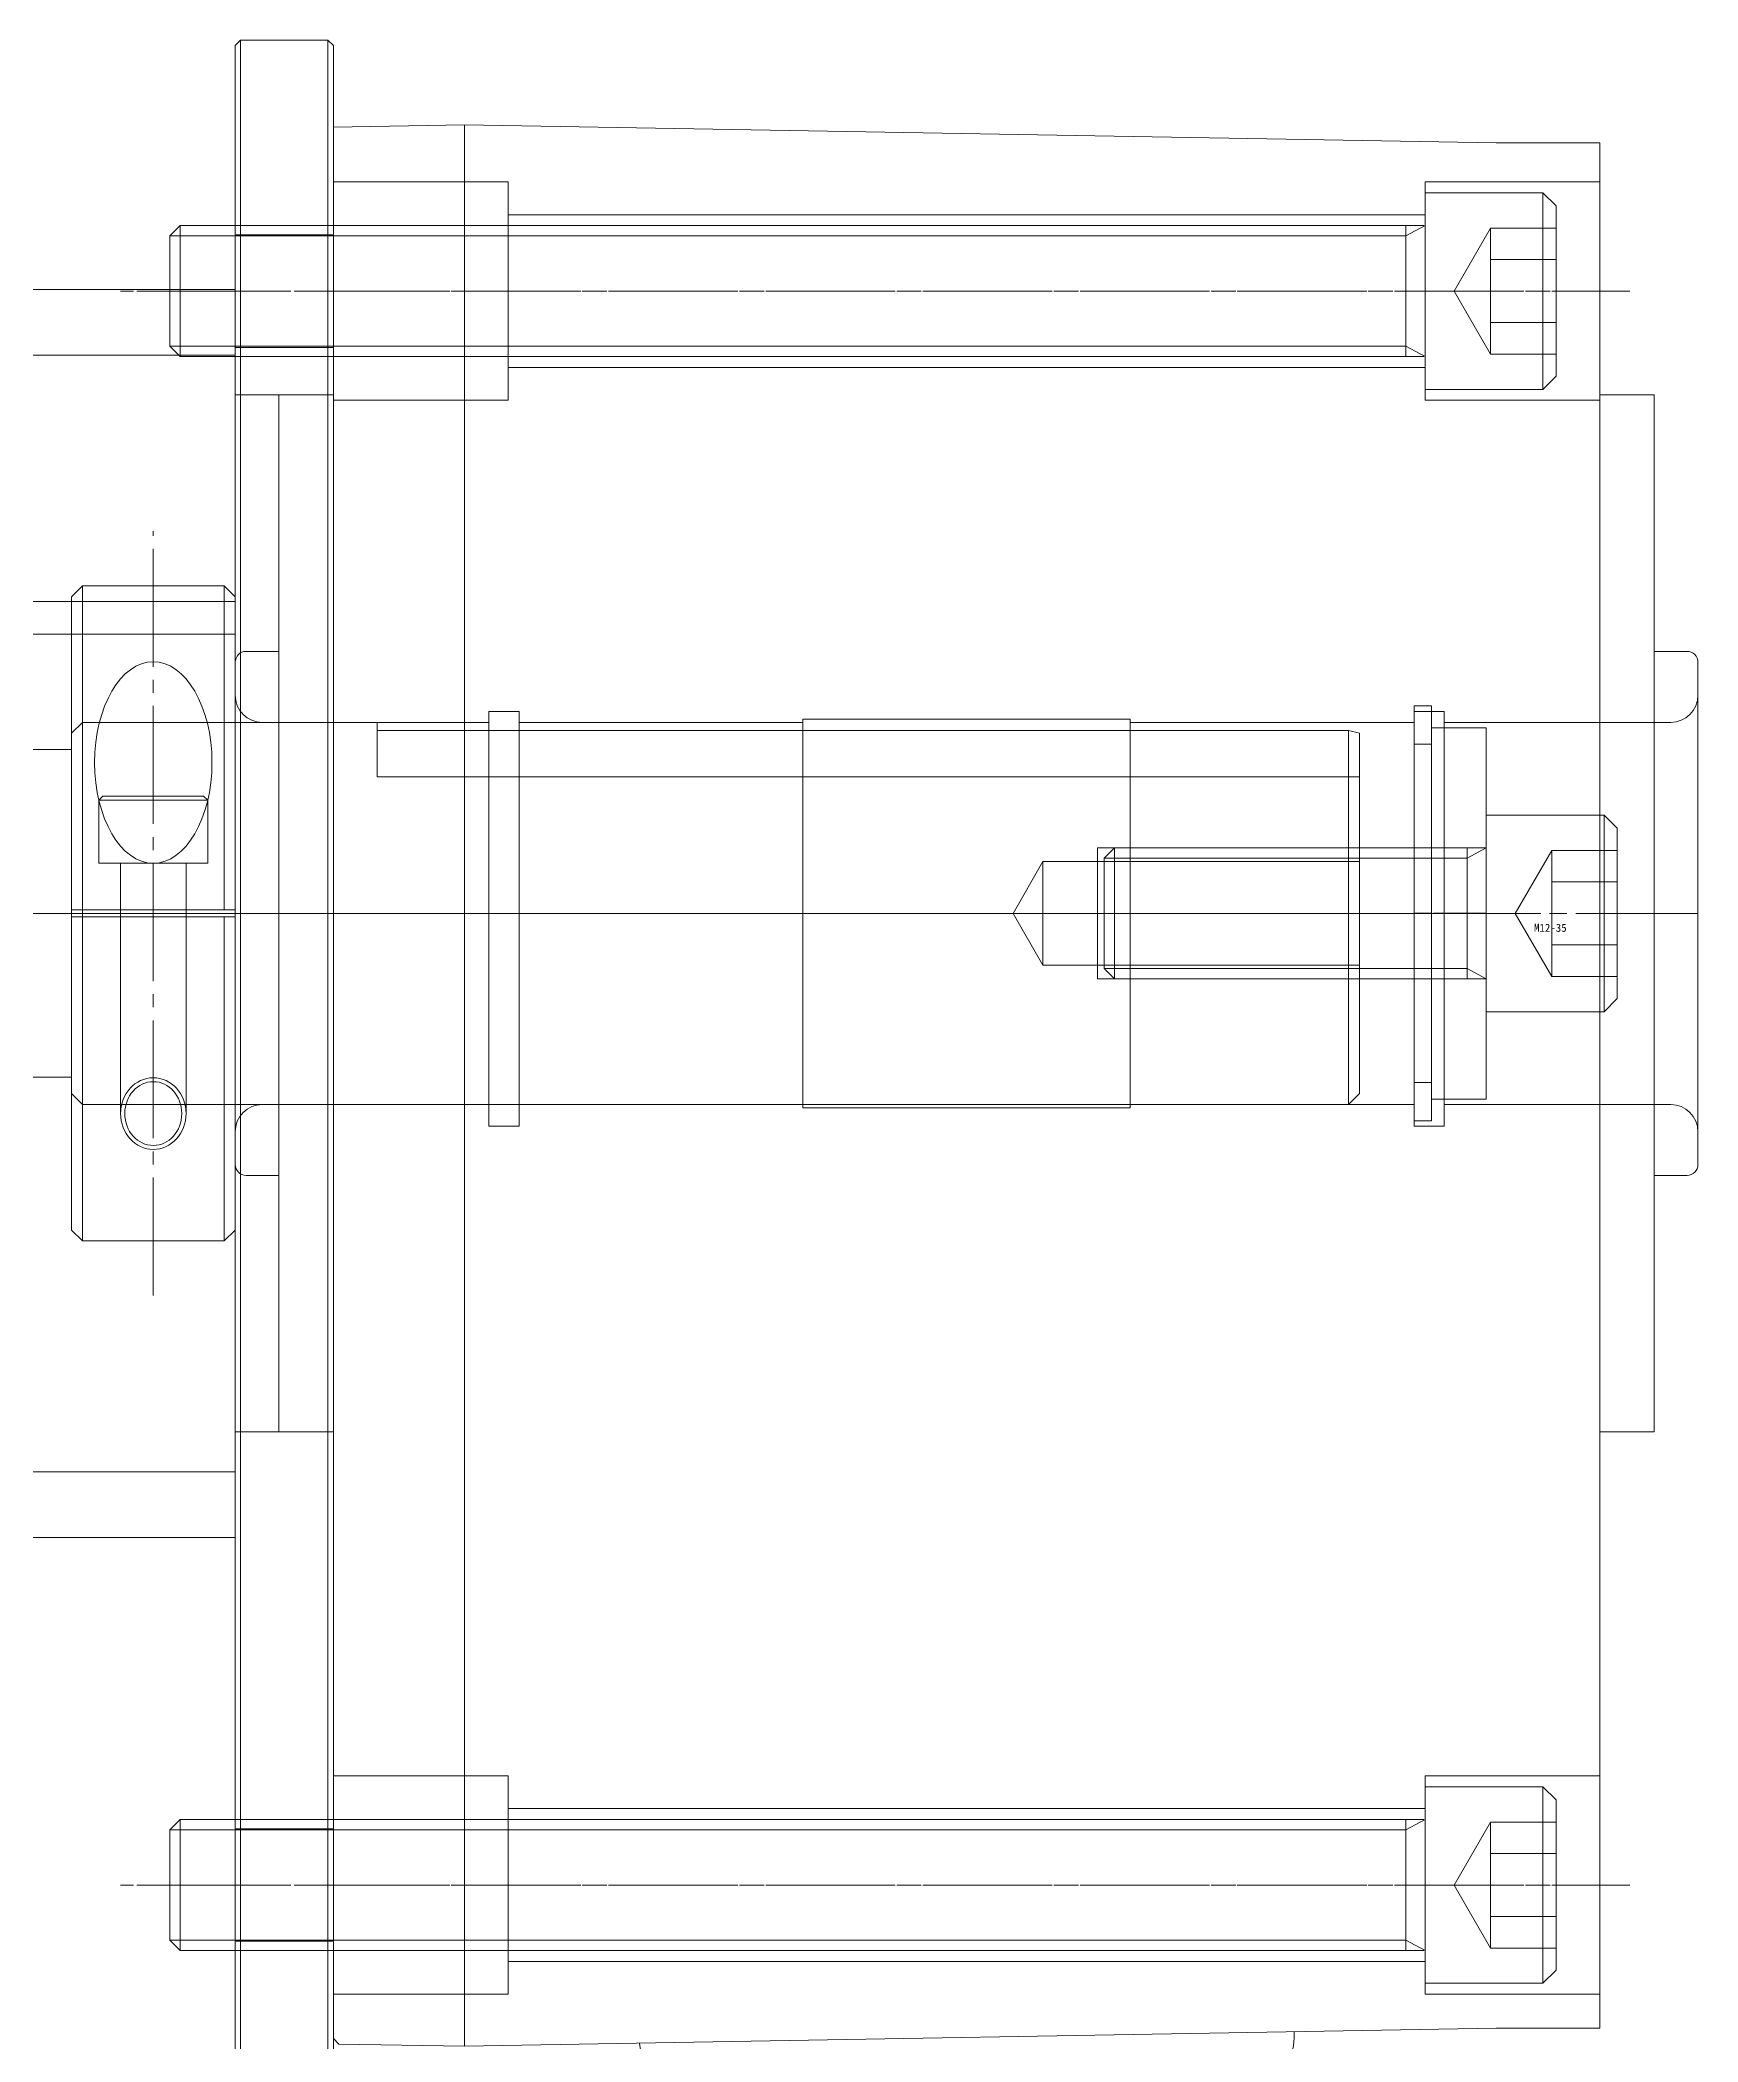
# Model space of a CAD drawing. Units: millimetres at full size. Extents: x -5218 to 5218, y -4308 to 3712.
# Drawn here: x -4604.6 to -4452.8, y -1943.7 to -1760.3 of the extents above; entities that cross this region are included whole.
import ezdxf
from ezdxf.enums import TextEntityAlignment as Align

# ---------------------------------------------------------------- set-up
doc = ezdxf.new("R2010")
doc.units = ezdxf.units.MM
doc.header["$LTSCALE"] = 1.2
doc.linetypes.add('CHAIN2', pattern=[12, 9, -1, 1, -1])
for name, color, linetype, lineweight in [('0-1_01_外形線', 134, 'Continuous', 9), ('0-2_03_かくれ線', 5, 'Continuous', 9), ('0-3_04_中心線', 4, 'CHAIN2', 9), ('0-7_0', 134, 'Continuous', 9)]:
    doc.layers.add(name, color=color, linetype=linetype, lineweight=lineweight)
doc.styles.add('ＭＳ ゴシック', font='')
doc.styles.get('ＭＳ ゴシック').set_extended_font_data('MS Gothic')

# ---------------------------------------------------------------- blocks, each defined once
blk = doc.blocks.new('GM-SHYF-RH 0.4kW、1／160、＊＊V、60Hzc')
at = {"layer": '0-1_01_外形線'}
for p, q in [((9, -15.771), (9, 72.01)), ((21, 72.22), (115.5, 70.57)), ((115.5, 70.57), (125, 70.57)), ((125, 70.57), (125, -15.771)), ((130, 47.5), (125, 47.5)), ((130, 47.5), (130, -47.5)), ((133, 24), (130, 24)), ((134, -23), (134, 23)), ((21, -15.771), (21, -103.762)), ((125, -15.771), (125, -102.113)), ((133, -24), (130, -24)), ((130, -47.5), (125, -47.5)), ((21, -103.762), (115.5, -102.113)), ((97, -102.939), (97, -102.436)), ((115.5, -102.113), (125, -102.113)), ((9.499, -103.562), (21, -103.762)), ((64.5, -109.5), (64.5, -108.989)), ((64.5, -109.5), (69.5, -109.5)), ((69.5, -109.5), (69.5, -108.989))]:
    blk.add_line(p, q, dxfattribs=at)
for points in [[(9, 72.01), (21, 72.22), (21, -15.771)], [(9, -15.771), (9, -103.053), (9.499, -103.562)]]:
    blk.add_lwpolyline(points, dxfattribs=at)
for centre, radius, start, end in [((133, 23), 1, 0, 90), ((133, -23), 1, 270, 0), ((42, -102.939), 5, 186.2447, 265.13859), ((92, -102.939), 5, 274.8614, 0), ((67, 191), 300, 265.13859, 270), ((67, 191), 300, 270, 274.8614)]:
    blk.add_arc(centre, radius, start, end, dxfattribs=at)
at = {"layer": '0-2_03_かくれ線'}
for p, q in [((25, 64), (109, 64)), ((25, 50), (109, 50)), ((4, 0.229), (4, 47.5)), ((4, 47.5), (9, 47.5)), ((1, 24), (4, 24)), ((0, -23), (0, 23)), ((23.25, 18.5), (26, 18.5)), ((23.25, 18.5), (23.25, -19.5)), ((26, 18.5), (26, -19.5)), ((108, 18.5), (110.75, 18.5)), ((108, 18.5), (108, -19.5)), ((110.75, 18.5), (110.75, -19.5)), ((2.5, 17.5), (23.25, 17.5)), ((26, 17.5), (52, 17.5)), ((52, 17.8), (82, 17.8)), ((82, 17.8), (82, -17.8)), ((82, 17.5), (108, 17.5)), ((110.75, 17.5), (131.5, 17.5)), ((4, 0.229), (4, -47.5)), ((2.5, -17.5), (23.25, -17.5)), ((26, -17.5), (52, -17.5)), ((82, -17.5), (108, -17.5)), ((110.75, -17.5), (131.5, -17.5)), ((23.25, -19.5), (26, -19.5)), ((108, -19.5), (110.75, -19.5)), ((1, -24), (4, -24)), ((4, -47.5), (9, -47.5)), ((25, -82), (109, -82)), ((25, -96), (109, -96))]:
    blk.add_line(p, q, dxfattribs=at)
for points in [[(9, 67), (25, 67), (25, 47), (9, 47)], [(125, 67), (109, 67), (109, 47), (125, 47)], [(52, 17.8), (52, -17.8), (82, -17.8)], [(9, -79), (25, -79), (25, -99), (9, -99)], [(125, -79), (109, -79), (109, -99), (125, -99)]]:
    blk.add_lwpolyline(points, dxfattribs=at)
for centre, radius, start, end in [((1, 23), 1, 90, 180), ((2.5, 20), 2.5, 180, 270), ((131.5, 20), 2.5, 270, 0), ((2.5, -20), 2.5, 90, 180), ((131.5, -20), 2.5, 0, 90), ((1, -23), 1, 180, 270)]:
    blk.add_arc(centre, radius, start, end, dxfattribs=at)
at = {"layer": '0-3_04_中心線'}
for p, q in [((6.456, 57), (127.757, 57)), ((134, 0), (0, 0)), ((6.456, -89), (127.757, -89))]:
    blk.add_line(p, q, dxfattribs=at)

msp = doc.modelspace()

# ---------------------------------------------------------------- linework, layer by layer
at = {"layer": '0-1_01_外形線'}
for p, q in [((-4586.269, -1760.312), (-4586.269, -1950.312)), ((-4578.269, -1760.312), (-4578.269, -1950.312)), ((-4586.769, -1783.162), (-4641.769, -1783.162)), ((-4586.769, -1783.162), (-4586.769, -1840.312)), ((-4586.769, -1783.162), (-4586.769, -1840.312)), ((-4586.769, -1783.162), (-4586.769, -1897.462)), ((-4586.769, -1811.737), (-4641.769, -1811.737)), ((-4586.769, -1814.737), (-4641.769, -1814.737)), ((-4601.769, -1814.737), (-4601.769, -1839.992)), ((-4600.768, -1814.737), (-4600.764, -1839.992)), ((-4587.769, -1814.737), (-4587.769, -1839.992)), ((-4586.769, -1814.737), (-4586.769, -1839.992)), ((-4613.769, -1825.312), (-4601.769, -1825.312)), ((-4598.877, -1829.564), (-4599.261, -1829.948)), ((-4589.283, -1829.942), (-4599.261, -1829.948)), ((-4589.661, -1829.564), (-4598.877, -1829.564)), ((-4589.661, -1829.564), (-4589.277, -1829.948)), ((-4586.769, -1839.992), (-4601.769, -1839.992)), ((-4601.769, -1869.312), (-4601.769, -1840.632)), ((-4586.769, -1840.632), (-4601.769, -1840.632)), ((-4600.769, -1870.312), (-4600.764, -1840.632)), ((-4597.269, -1839.992), (-4597.269, -1840.632)), ((-4591.269, -1839.992), (-4591.269, -1840.632)), ((-4586.769, -1897.462), (-4586.769, -1840.312)), ((-4586.769, -1897.462), (-4586.769, -1840.312)), ((-4586.769, -1869.312), (-4586.769, -1840.632)), ((-4613.769, -1855.312), (-4601.769, -1855.312)), ((-4600.769, -1870.312), (-4601.769, -1869.312)), ((-4587.769, -1870.312), (-4586.769, -1869.312)), ((-4586.769, -1891.462), (-4641.769, -1891.462)), ((-4586.769, -1897.462), (-4641.769, -1897.462))]:
    msp.add_line(p, q, dxfattribs=at)
msp.add_lwpolyline([(-4586.269, -1760.312), (-4578.269, -1760.312), (-4577.769, -1760.812), (-4577.769, -1949.812), (-4578.269, -1950.312), (-4586.269, -1950.312), (-4586.769, -1949.812), (-4586.769, -1760.812)], close=True, dxfattribs=at)
msp.add_lwpolyline([(-4600.769, -1870.312), (-4587.769, -1870.312), (-4587.769, -1840.632)], dxfattribs=at)
for centre, major_axis, ratio in [((-4594.269, -1826.488), (0, -9.225), 0.58277), ((-4594.269, -1858.646), (0, -2.922), 0.893682)]:
    msp.add_ellipse(centre, major_axis=major_axis, ratio=ratio, dxfattribs=at)
at = {"layer": '0-2_03_かくれ線'}
for p, q in [((-4477.768, -1774.312), (-4466.968, -1774.312)), ((-4592.768, -1778.259), (-4592.768, -1788.365)), ((-4591.821, -1777.312), (-4591.821, -1789.312)), ((-4577.769, -1777.312), (-4586.769, -1777.312)), ((-4577.769, -1778.162), (-4586.769, -1778.162)), ((-4479.518, -1777.312), (-4479.518, -1789.312)), ((-4471.768, -1777.539), (-4471.768, -1789.086)), ((-4471.768, -1780.425), (-4465.768, -1780.425)), ((-4471.768, -1786.199), (-4465.768, -1786.199)), ((-4586.769, -1789.162), (-4641.769, -1789.162)), ((-4577.769, -1788.462), (-4586.769, -1788.462)), ((-4577.769, -1789.312), (-4586.769, -1789.312)), ((-4577.769, -1792.812), (-4586.769, -1792.812)), ((-4600.769, -1810.312), (-4601.769, -1811.312)), ((-4601.769, -1811.312), (-4601.769, -1814.737)), ((-4600.769, -1810.312), (-4587.769, -1810.312)), ((-4600.769, -1810.312), (-4600.768, -1814.737)), ((-4587.769, -1810.312), (-4586.769, -1811.312)), ((-4587.769, -1810.312), (-4587.769, -1814.737)), ((-4586.769, -1811.312), (-4586.769, -1814.737)), ((-4601.769, -1856.812), (-4601.769, -1823.812)), ((-4600.769, -1822.812), (-4573.769, -1822.812)), ((-4484.769, -1823.542), (-4484.769, -1857.812)), ((-4478.768, -1824.801), (-4477.168, -1824.801)), ((-4599.261, -1829.948), (-4599.261, -1835.708)), ((-4589.277, -1829.948), (-4589.277, -1835.708)), ((-4472.168, -1831.312), (-4461.368, -1831.312)), ((-4507.769, -1834.312), (-4483.769, -1834.312)), ((-4507.168, -1835.259), (-4507.168, -1845.365)), ((-4506.221, -1834.312), (-4506.221, -1846.312)), ((-4477.168, -1834.312), (-4472.168, -1834.312)), ((-4473.918, -1834.312), (-4473.918, -1846.312)), ((-4466.168, -1834.539), (-4466.168, -1846.086)), ((-4589.277, -1835.708), (-4599.261, -1835.708)), ((-4597.269, -1835.708), (-4597.269, -1858.646)), ((-4591.269, -1835.708), (-4591.269, -1858.646)), ((-4512.769, -1835.562), (-4512.769, -1845.062)), ((-4466.168, -1837.425), (-4460.168, -1837.425)), ((-4597.269, -1839.992), (-4597.269, -1840.632)), ((-4591.269, -1839.992), (-4591.269, -1840.632)), ((-4466.168, -1843.199), (-4460.168, -1843.199)), ((-4477.168, -1846.312), (-4472.168, -1846.312)), ((-4600.769, -1857.812), (-4601.769, -1856.812)), ((-4478.768, -1855.801), (-4477.168, -1855.801)), ((-4577.769, -1887.812), (-4586.769, -1887.812)), ((-4477.768, -1920.312), (-4466.968, -1920.312)), ((-4591.821, -1923.312), (-4591.821, -1935.312)), ((-4577.769, -1923.312), (-4586.769, -1923.312)), ((-4479.518, -1923.312), (-4479.518, -1935.312)), ((-4471.768, -1923.539), (-4471.768, -1935.086)), ((-4592.768, -1924.259), (-4592.768, -1934.365)), ((-4577.769, -1924.162), (-4586.769, -1924.162)), ((-4471.768, -1926.425), (-4465.768, -1926.425)), ((-4471.768, -1932.199), (-4465.768, -1932.199)), ((-4577.769, -1934.462), (-4586.769, -1934.462)), ((-4577.769, -1935.312), (-4586.769, -1935.312))]:
    msp.add_line(p, q, dxfattribs=at)
for points in [[(-4477.768, -1774.312), (-4477.768, -1792.312), (-4466.968, -1792.312), (-4465.768, -1791.112), (-4465.768, -1775.512), (-4466.968, -1774.312), (-4466.968, -1792.312)], [(-4477.768, -1777.312), (-4479.518, -1778.259), (-4592.768, -1778.259), (-4591.821, -1777.312), (-4477.878, -1777.312)], [(-4465.768, -1777.539), (-4471.768, -1777.539), (-4475.102, -1783.312), (-4471.768, -1789.086), (-4465.768, -1789.086)], [(-4477.878, -1789.312), (-4591.821, -1789.312), (-4592.768, -1788.365), (-4479.518, -1788.365), (-4477.768, -1789.312)], [(-4600.769, -1857.812), (-4600.769, -1822.812), (-4601.769, -1823.812)], [(-4484.769, -1823.542), (-4483.769, -1823.812), (-4483.769, -1856.812), (-4484.769, -1857.812), (-4600.769, -1857.812)], [(-4484.769, -1823.542), (-4573.769, -1823.542), (-4573.769, -1822.812)], [(-4573.769, -1823.542), (-4573.769, -1827.812), (-4483.769, -1827.812)], [(-4472.168, -1831.312), (-4472.168, -1849.312), (-4461.368, -1849.312), (-4460.168, -1848.112), (-4460.168, -1832.512), (-4461.368, -1831.312), (-4461.368, -1849.312)], [(-4507.769, -1834.312), (-4507.769, -1846.312), (-4483.769, -1846.312)], [(-4472.168, -1834.312), (-4473.918, -1835.259), (-4507.168, -1835.259), (-4506.221, -1834.312), (-4472.278, -1834.312)], [(-4460.168, -1834.539), (-4466.168, -1834.539), (-4469.502, -1840.312), (-4466.168, -1846.086), (-4460.168, -1846.086)], [(-4483.769, -1835.562), (-4512.769, -1835.562), (-4515.511, -1840.312), (-4512.769, -1845.062), (-4483.769, -1845.062)], [(-4472.278, -1846.312), (-4506.221, -1846.312), (-4507.168, -1845.365), (-4473.918, -1845.365), (-4472.168, -1846.312)], [(-4477.768, -1920.312), (-4477.768, -1938.312), (-4466.968, -1938.312), (-4465.768, -1937.112), (-4465.768, -1921.512), (-4466.968, -1920.312), (-4466.968, -1938.312)], [(-4477.768, -1923.312), (-4479.518, -1924.259), (-4592.768, -1924.259), (-4591.821, -1923.312), (-4477.878, -1923.312)], [(-4465.768, -1923.539), (-4471.768, -1923.539), (-4475.102, -1929.312), (-4471.768, -1935.086), (-4465.768, -1935.086)], [(-4477.878, -1935.312), (-4591.821, -1935.312), (-4592.768, -1934.365), (-4479.518, -1934.365), (-4477.768, -1935.312)]]:
    msp.add_lwpolyline(points, dxfattribs=at)
for points in [[(-4478.768, -1821.301), (-4477.168, -1821.301), (-4477.168, -1859.301), (-4478.768, -1859.301)], [(-4477.168, -1823.312), (-4472.168, -1823.312), (-4472.168, -1857.312), (-4477.168, -1857.312)]]:
    msp.add_lwpolyline(points, close=True, dxfattribs=at)
msp.add_ellipse((-4594.269, -1858.646), major_axis=(0, 3.282), ratio=0.914109, dxfattribs=at)
at = {"layer": '0-3_04_中心線'}
for p, q in [((-4567.269, -1783.312), (-4597.269, -1783.312)), ((-4595.768, -1783.312), (-4462.768, -1783.312)), ((-4594.269, -1875.312), (-4594.269, -1805.312)), ((-4476.769, -1840.312), (-5018.768, -1840.312)), ((-4580.769, -1840.312), (-4647.769, -1840.312)), ((-4601.769, -1840.312), (-4586.769, -1840.312)), ((-4567.269, -1840.312), (-4597.269, -1840.312)), ((-4507.168, -1840.312), (-4460.168, -1840.312)), ((-4478.768, -1840.301), (-4477.168, -1840.301)), ((-4477.006, -1840.301), (-4472.211, -1840.301)), ((-4567.269, -1929.312), (-4597.269, -1929.312)), ((-4595.768, -1929.312), (-4462.768, -1929.312))]:
    msp.add_line(p, q, dxfattribs=at)

# ---------------------------------------------------------------- block references
at = {"layer": '0-7_0'}
msp.add_blockref('GM-SHYF-RH 0.4kW、1／160、＊＊V、60Hzc', (-4586.768, -1840.312), dxfattribs=at)

# ---------------------------------------------------------------- texts
at = {"layer": '0-2_03_かくれ線', "style": 'ＭＳ ゴシック'}
msp.add_text('M12-35', height=0.7331, dxfattribs=at).set_placement((-4467.788, -1842.217), align=Align.BOTTOM_LEFT)

doc.saveas('drawing.dxf')
